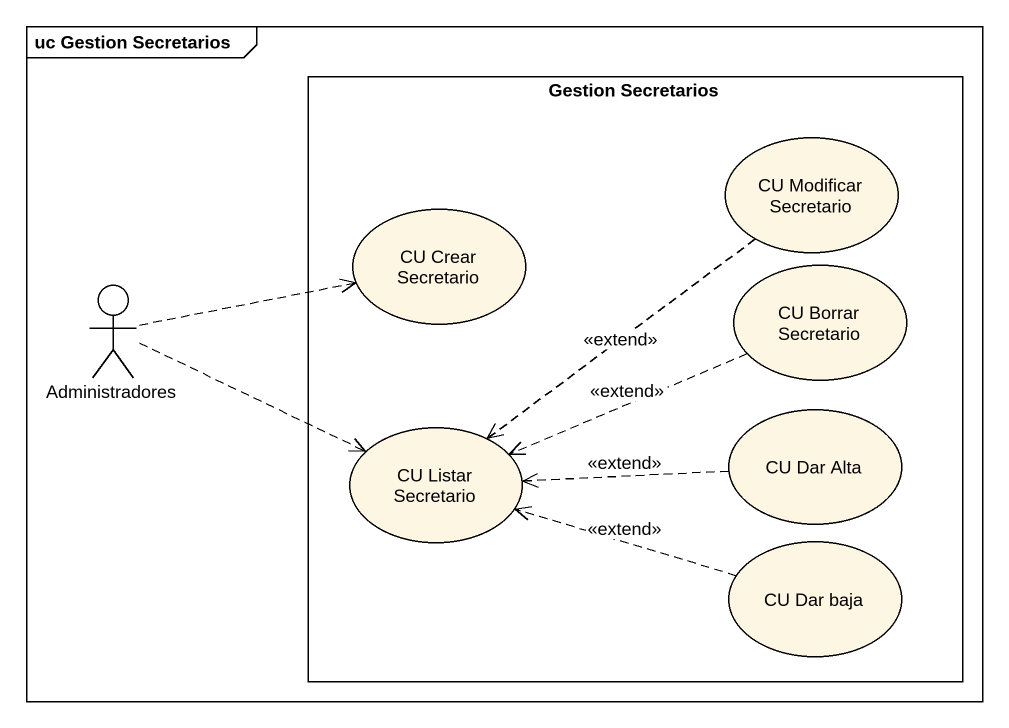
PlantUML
@startuml
mainframe uc Gestion Secretarios
rectangle "Gestion Secretarios" as Gestion_Secretarios {
  usecase "CU Modificar Secretario" as CU_Modificar_Secretario
  usecase "CU Crear Secretario" as CU_Crear_Secretario
  usecase "CU Borrar Secretario" as CU_Borrar_Secretario
  usecase "CU Listar Secretario" as CU_Listar_Secretario
  usecase "CU Dar Alta" as CU_Dar_Alta
  usecase "CU Dar baja" as CU_Dar_baja
}
actor Administradores
CU_Modificar_Secretario ..> CU_Listar_Secretario : <<extend>>
Administradores .right.> CU_Crear_Secretario
Administradores .right.> CU_Listar_Secretario
CU_Borrar_Secretario .left.> CU_Listar_Secretario : <<extend>>
CU_Dar_Alta .left.> CU_Listar_Secretario : <<extend>>
CU_Dar_baja .left.> CU_Listar_Secretario : <<extend>>
@enduml
